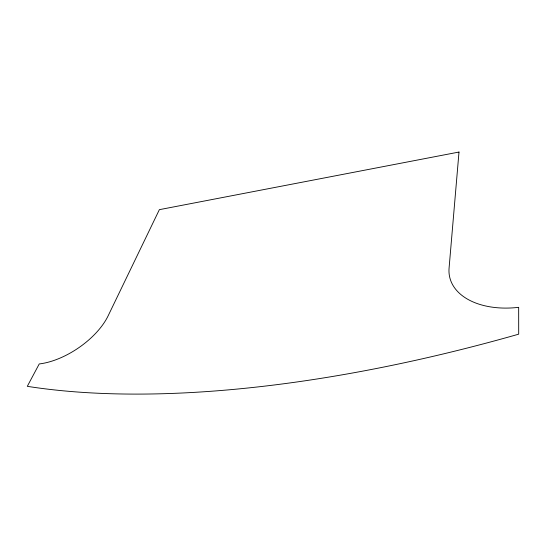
<?xml version="1.0" encoding="UTF-8"?>
<svg xmlns="http://www.w3.org/2000/svg" width="546" height="546" viewBox="0 0 546 546"><rect width="100%" height="100%" fill="white"/><g stroke="black" fill="none" stroke-linecap="round" stroke-linejoin="round"><path stroke-width="0.82" d="M459.002 152.047L449.078 268.086A73.068 45.584 -13 0 0 518.666 307.33L518.7 334.166A726.412 275.826 -19.3 0 1 27.3 386.329L39.237 363.95A57.412 29.252 -34.1 0 0 108.156 315.779L159.364 209.664L459.002 152.047"/></g></svg>
